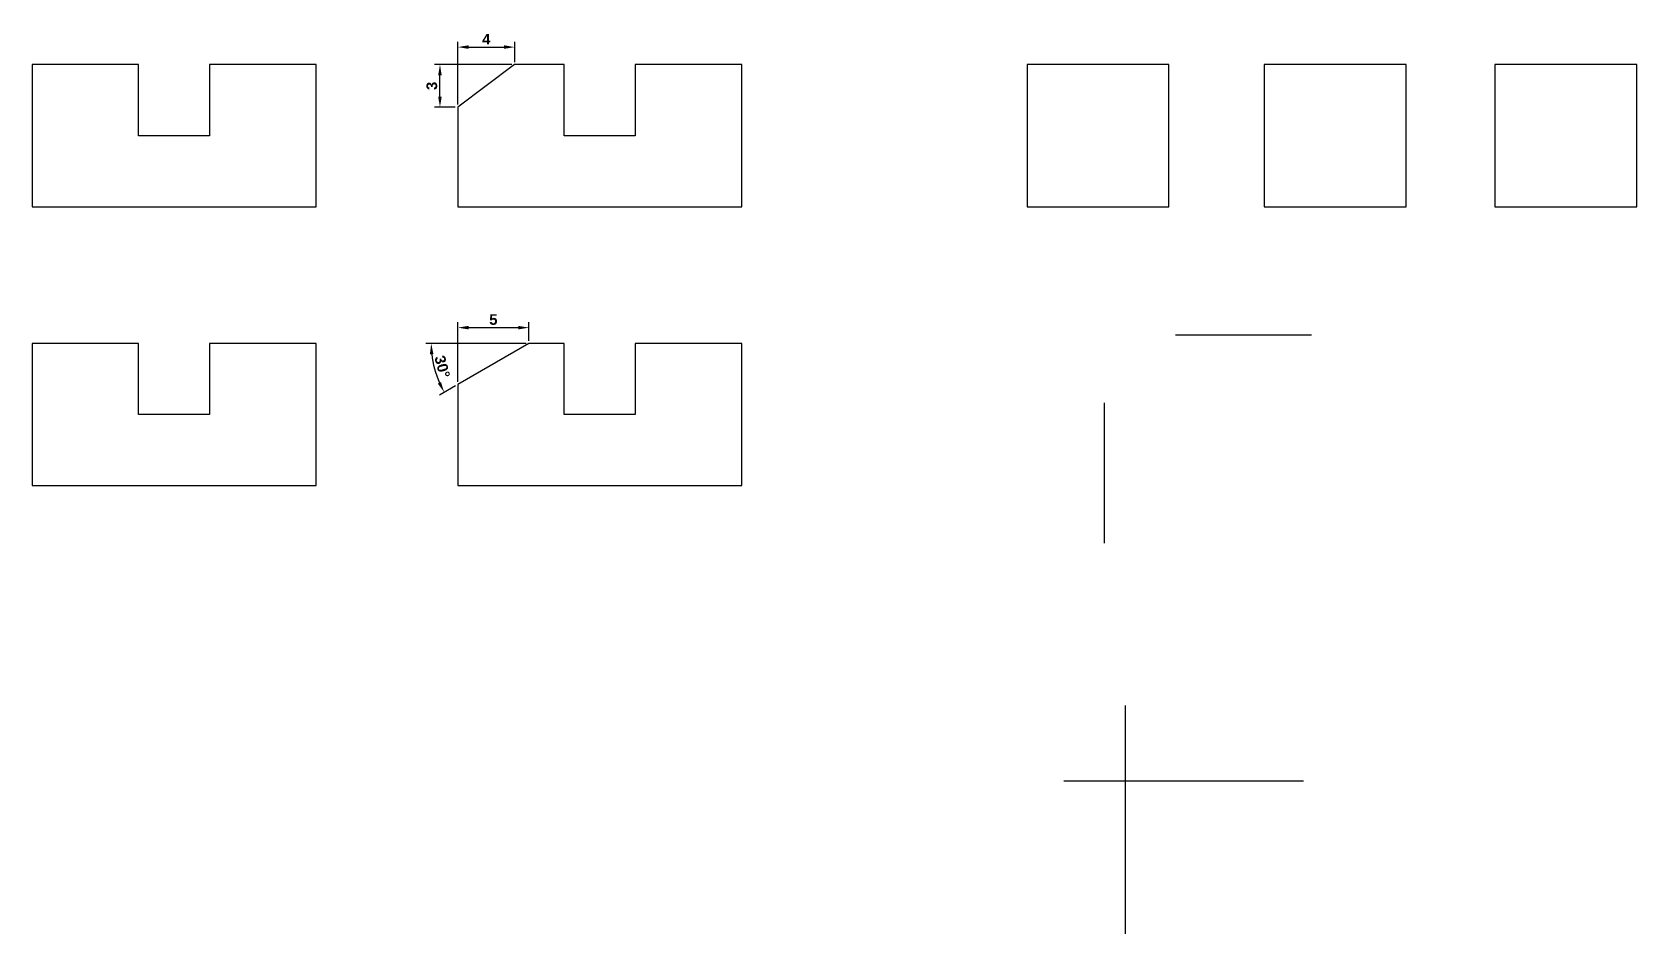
# Model space of a CAD drawing. Header units: millimetres. Extents: x 2041 to 2154, y 1176 to 1240.
import ezdxf

# ---------------------------------------------------------------- set-up
doc = ezdxf.new("R2010")
doc.units = ezdxf.units.MM
doc.layers.add('Contorno', color=7, linetype='Continuous', lineweight=30)
doc.layers.add('cotas', color=255, linetype='Continuous', lineweight=5)
doc.styles.get("Standard").update_dxf_attribs({"font": ''})
doc.styles.get('Standard').set_extended_font_data('Arial', bold=True)
doc.dimstyles.new('ISO-25', dxfattribs={"dimscale": 0.3, "dimtxt": 2.5, "dimasz": 2.5, "dimexe": 1.25, "dimexo": 0.625, "dimtad": 1, "dimtxsty": 'Standard', "dimcen": 2.5, "dimclrt": 7, "dimadec": 0, "dimazin": 0, "dimtfac": 1, "dimtmove": 0, "dimatfit": 3, "dimfxl": 1, "dimarcsym": 0})

# ---------------------------------------------------------------- blocks, each defined once
blk = doc.blocks.new('*D9')
at = {"layer": 'cotas', "color": 0, "lineweight": -2, "transparency": 16777216}
for p, q in [((2071.1, 1234.83), (2071.1, 1239.26)), ((2071.85, 1238.88), (2074.35, 1238.88)), ((2075.1, 1237.83), (2075.1, 1239.26))]:
    blk.add_line(p, q, dxfattribs=at)
at = {"layer": 'cotas', "color": 0, "transparency": 16777216}
for points in [[(2071.85, 1239.01), (2071.85, 1238.76), (2071.1, 1238.88)], [(2074.35, 1239.01), (2074.35, 1238.76), (2075.1, 1238.88)]]:
    blk.add_solid(points, dxfattribs=at)
at = {"layer": 'Defpoints', "color": 0, "transparency": 16777216}
for p in [(2075.1, 1238.88), (2075.1, 1237.65), (2071.1, 1234.65)]:
    blk.add_point(p, dxfattribs=at)
at = {"layer": 'cotas', "color": 7, "transparency": 16777216, "insert": (2073.1, 1239.44), "char_height": 0.75, "attachment_point": 5}
blk.add_mtext('4', dxfattribs=at)
blk = doc.blocks.new('*D10')
at = {"layer": 'cotas', "color": 0, "lineweight": -2, "transparency": 16777216}
for p, q in [((2074.91, 1237.65), (2069.46, 1237.65)), ((2069.84, 1235.4), (2069.84, 1236.9)), ((2070.91, 1234.65), (2069.46, 1234.65))]:
    blk.add_line(p, q, dxfattribs=at)
at = {"layer": 'cotas', "color": 0, "transparency": 16777216}
for points in [[(2069.71, 1236.9), (2069.96, 1236.9), (2069.84, 1237.65)], [(2069.71, 1235.4), (2069.96, 1235.4), (2069.84, 1234.65)]]:
    blk.add_solid(points, dxfattribs=at)
at = {"layer": 'Defpoints', "color": 0, "transparency": 16777216}
for p in [(2069.84, 1237.65), (2075.1, 1237.65), (2071.1, 1234.65)]:
    blk.add_point(p, dxfattribs=at)
at = {"layer": 'cotas', "color": 7, "transparency": 16777216, "insert": (2069.27, 1236.15), "char_height": 0.75, "attachment_point": 5, "rotation": 90}
blk.add_mtext('3', dxfattribs=at)
blk = doc.blocks.new('*D11')
at = {"layer": 'cotas', "color": 0, "lineweight": -2, "transparency": 16777216}
for p, q in [((2071.1, 1215.32), (2071.1, 1219.51)), ((2075.35, 1219.13), (2071.85, 1219.13)), ((2076.1, 1218.2), (2076.1, 1219.51))]:
    blk.add_line(p, q, dxfattribs=at)
at = {"layer": 'cotas', "color": 0, "transparency": 16777216}
for points in [[(2071.85, 1219.26), (2071.85, 1219.01), (2071.1, 1219.13)], [(2075.35, 1219.26), (2075.35, 1219.01), (2076.1, 1219.13)]]:
    blk.add_solid(points, dxfattribs=at)
at = {"layer": 'Defpoints', "color": 0, "transparency": 16777216}
for p in [(2071.1, 1219.13), (2076.1, 1218.02), (2071.1, 1215.13)]:
    blk.add_point(p, dxfattribs=at)
at = {"layer": 'cotas', "color": 7, "transparency": 16777216, "insert": (2073.6, 1219.7), "char_height": 0.75, "attachment_point": 5}
blk.add_mtext('5', dxfattribs=at)
blk = doc.blocks.new('*D12')
at = {"layer": 'cotas', "color": 0, "lineweight": -2, "transparency": 16777216}
for p, q in [((2075.91, 1218.02), (2068.84, 1218.02)), ((2070.93, 1215.04), (2069.81, 1214.39))]:
    blk.add_line(p, q, dxfattribs=at)
blk.add_arc((2076.1, 1218.02), 6.88, 186.248, 203.752, dxfattribs=at)
at = {"layer": 'cotas', "color": 0, "transparency": 16777216}
for points in [[(2069.13, 1217.26), (2069.38, 1217.27), (2069.22, 1218.02)], [(2069.91, 1215.3), (2069.69, 1215.19), (2070.14, 1214.58)]]:
    blk.add_solid(points, dxfattribs=at)
at = {"layer": 'Defpoints', "color": 0, "transparency": 16777216}
for p in [(2076.1, 1218.02), (2076.1, 1218.02), (2078.6, 1218.02), (2069.32, 1216.82), (2071.1, 1215.13)]:
    blk.add_point(p, dxfattribs=at)
at = {"layer": 'cotas', "color": 7, "transparency": 16777216, "insert": (2070, 1216.38), "char_height": 0.75, "attachment_point": 5, "rotation": 285}
blk.add_mtext('30°', dxfattribs=at)

msp = doc.modelspace()

# ---------------------------------------------------------------- linework, layer by layer
at = {"layer": 'Contorno'}
for p, q in [((2041.112, 1237.646), (2041.112, 1227.646)), ((2048.612, 1237.646), (2041.112, 1237.646)), ((2048.612, 1232.646), (2048.612, 1237.646)), ((2061.112, 1237.646), (2053.612, 1237.646)), ((2053.612, 1237.646), (2053.612, 1232.646)), ((2061.112, 1227.646), (2061.112, 1237.646)), ((2075.097, 1237.646), (2071.097, 1234.646)), ((2078.597, 1237.646), (2075.097, 1237.646)), ((2078.597, 1232.646), (2078.597, 1237.646)), ((2091.097, 1237.646), (2083.597, 1237.646)), ((2083.597, 1237.646), (2083.597, 1232.646)), ((2091.097, 1227.646), (2091.097, 1237.646)), ((2071.097, 1234.646), (2071.097, 1227.646)), ((2053.612, 1232.646), (2048.612, 1232.646)), ((2083.597, 1232.646), (2078.597, 1232.646)), ((2041.112, 1227.646), (2061.112, 1227.646)), ((2071.097, 1227.646), (2091.097, 1227.646)), ((2121.649, 1218.618), (2131.225, 1218.618)), ((2041.112, 1218.016), (2041.112, 1208.016)), ((2048.612, 1218.016), (2041.112, 1218.016)), ((2048.612, 1213.016), (2048.612, 1218.016)), ((2061.112, 1218.016), (2053.612, 1218.016)), ((2053.612, 1218.016), (2053.612, 1213.016)), ((2061.112, 1208.016), (2061.112, 1218.016)), ((2076.097, 1218.016), (2071.097, 1215.13)), ((2078.597, 1218.016), (2076.097, 1218.016)), ((2078.597, 1213.016), (2078.597, 1218.016)), ((2091.097, 1218.016), (2083.597, 1218.016)), ((2083.597, 1218.016), (2083.597, 1213.016)), ((2091.097, 1208.016), (2091.097, 1218.016)), ((2071.097, 1215.13), (2071.097, 1208.016)), ((2053.612, 1213.016), (2048.612, 1213.016)), ((2083.597, 1213.016), (2078.597, 1213.016)), ((2116.615, 1213.838), (2116.615, 1203.971)), ((2041.112, 1208.016), (2061.112, 1208.016)), ((2071.097, 1208.016), (2091.097, 1208.016)), ((2118.1, 1192.527), (2118.1, 1176.455)), ((2113.781, 1187.235), (2130.664, 1187.235))]:
    msp.add_line(p, q, dxfattribs=at)
for points in [[(2111.184, 1227.646), (2121.184, 1227.646), (2121.184, 1237.646), (2111.184, 1237.646)], [(2127.896, 1227.646), (2137.896, 1227.646), (2137.896, 1237.646), (2127.896, 1237.646)], [(2144.139, 1227.646), (2154.139, 1227.646), (2154.139, 1237.646), (2144.139, 1237.646)]]:
    msp.add_lwpolyline(points, close=True, dxfattribs=at)

# ---------------------------------------------------------------- dimensions: what is measured, and where the dimension line sits
at = {"layer": 'cotas'}
for base, p1, p2, picture, middle in [((2075.097, 1238.881), (2071.097, 1234.646), (2075.097, 1237.646), '*D9', (2073.097, 1239.445)), ((2071.097, 1219.134), (2076.097, 1218.016), (2071.097, 1215.13), '*D11', (2073.597, 1219.703))]:
    dim = msp.add_linear_dim(base=base, p1=p1, p2=p2, dimstyle='ISO-25', dxfattribs=at)
    dim.commit()
    dim.dimension.update_dxf_attribs({"geometry": picture, "text_midpoint": middle})
dim = msp.add_linear_dim(base=(2069.837, 1237.646), p1=(2071.097, 1234.646), p2=(2075.097, 1237.646), angle=90, dimstyle='ISO-25', dxfattribs=at)
dim.commit()
dim.dimension.update_dxf_attribs({"geometry": '*D10', "text_midpoint": (2069.266, 1236.146)})
dim = msp.add_angular_dim_2l(base=(2069.32, 1216.822), line1=((2078.597, 1218.016), (2076.097, 1218.016)), line2=((2076.097, 1218.016), (2071.097, 1215.13)), dimstyle='ISO-25', dxfattribs=at)
dim.commit()
dim.dimension.update_dxf_attribs({"geometry": '*D12', "text_midpoint": (2070.001, 1216.383)})

doc.saveas('drawing.dxf')
